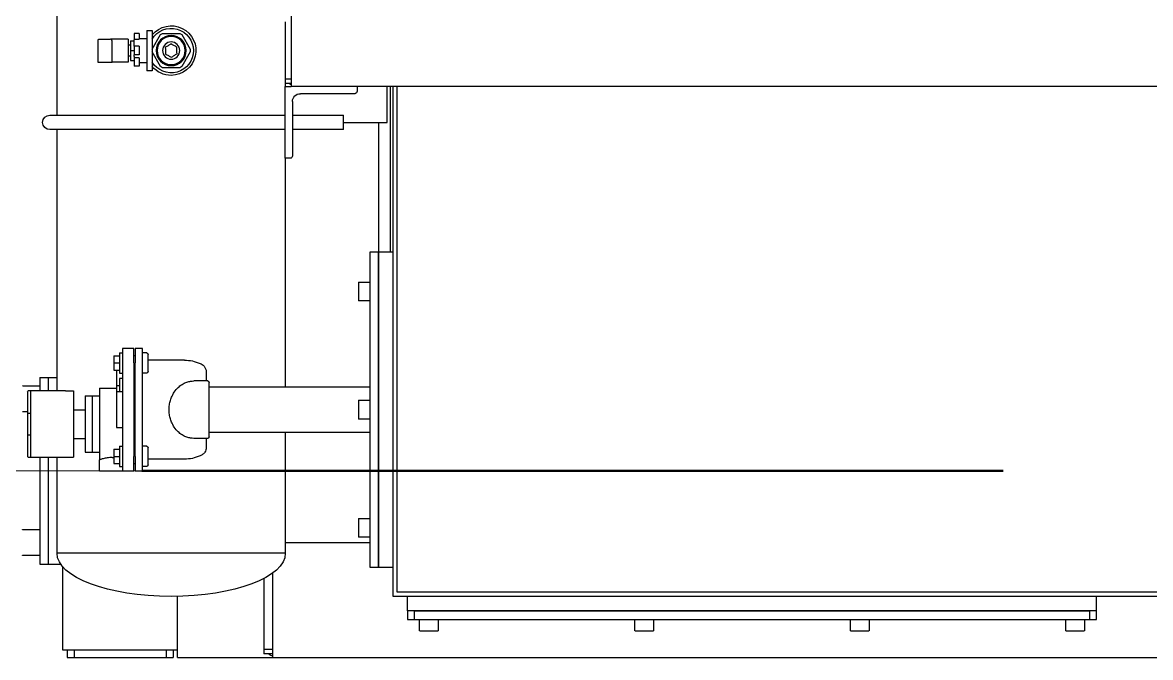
# Model space of a CAD drawing. Header units: millimetres. Extents: x 163705 to 1616509, y 81827 to 302547.
# Drawn here: x 899101 to 899887, y 145867 to 146309 of the extents above; entities that cross this region are included whole.
import ezdxf

# ---------------------------------------------------------------- set-up
doc = ezdxf.new("R2010")
doc.units = ezdxf.units.MM
doc.header["$LTSCALE"] = 10
doc.linetypes.add('ACAD_ISO02W100', pattern=[15, 12, -3])
doc.linetypes.add('CENTER2', pattern=[28.575, 19.05, -3.175, 3.175, -3.175])
doc.layers.add('1-中心线', color=1, linetype='CENTER2', lineweight=0)
doc.layers.add('1-设备轮廓', color=2, linetype='Continuous', lineweight=18)
doc.layers.add('1-隐线', color=8, linetype='Continuous')

# ---------------------------------------------------------------- blocks, each defined once
blk = doc.blocks.new('G$C8841F3B5')
for p, q in [((2913.88, 391.5), (2913.88, 1221.5)), ((2750.88, 461.5), (2750.88, 453.5)), ((2754.88, 456.5), (2754.88, 416.5)), ((2750.88, 453.5), (2750.88, 419.5)), ((2828.43, 448.5), (2826.96, 447.65)), ((2840.33, 448.5), (2828.43, 448.5)), ((2841.8, 447.65), (2840.33, 448.5)), ((2851.28, 450.5), (2847.68, 450.5)), ((2847.68, 450.5), (2847.68, 446.5)), ((2851.28, 450.5), (2851.28, 446.5)), ((2856.63, 448.5), (2856.63, 448)), ((2856.63, 448.5), (2860.13, 448.5)), ((2856.63, 448), (2856.63, 444.45)), ((2860.13, 448.5), (2860.13, 448)), ((2860.13, 448), (2860.13, 443.92)), ((2826.96, 447.65), (2821.04, 437.4)), ((2847.72, 437.4), (2841.8, 447.65)), ((2847.68, 445), (2847.34, 445)), ((2847.68, 446.5), (2847.68, 437.46)), ((2851.28, 446.5), (2851.28, 426.5)), ((2856.63, 445), (2851.28, 445)), ((2859.63, 444.45), (2856.63, 444.45)), ((2860.13, 439.5), (2860.13, 443.92)), ((2862.63, 443.4), (2860.13, 443.4)), ((2862.63, 443.4), (2862.63, 436.5)), ((2864.43, 440.5), (2862.63, 440.5)), ((2864.43, 444.45), (2864.43, 428.55)), ((2864.43, 444.45), (2866.27, 444.45)), ((2866.27, 444.45), (2876.58, 444.45)), ((2875.58, 428.55), (2875.58, 443.45)), ((2884.38, 444.45), (2876.58, 444.45)), ((2885.38, 443.45), (2885.38, 428.55)), ((2821.04, 437.4), (2821.04, 435.6)), ((2821.04, 435.6), (2826.96, 425.35)), ((2841.8, 425.35), (2847.72, 435.6)), ((2847.68, 435.54), (2847.68, 426.5)), ((2847.72, 437.4), (2847.72, 435.6)), ((2856.63, 439.5), (2860.13, 439.5)), ((2856.63, 439.5), (2856.63, 439)), ((2856.63, 439), (2856.63, 434)), ((2856.63, 434), (2856.63, 433.5)), ((2856.63, 433.5), (2860.13, 433.5)), ((2860.13, 439.5), (2860.13, 439)), ((2860.13, 439), (2860.13, 434)), ((2862.63, 436.5), (2860.13, 436.5)), ((2860.13, 434), (2860.13, 433.5)), ((2860.13, 432.32), (2860.13, 433.5)), ((2860.13, 432.32), (2860.13, 426.11)), ((2862.63, 436.5), (2862.63, 429.6)), ((2862.63, 432.5), (2864.43, 432.5)), ((2826.96, 425.35), (2828.43, 424.5)), ((2828.43, 424.5), (2840.33, 424.5)), ((2840.33, 424.5), (2841.8, 425.35)), ((2847.34, 428), (2847.68, 428)), ((2847.68, 426.5), (2847.68, 422.5)), ((2851.28, 428), (2856.63, 428)), ((2851.28, 426.5), (2851.28, 422.5)), ((2856.63, 431.43), (2859.63, 431.43)), ((2856.63, 431.43), (2856.63, 426.11)), ((2856.63, 426.11), (2856.63, 425.61)), ((2856.63, 425.61), (2860.13, 425.61)), ((2862.63, 429.6), (2860.13, 429.6)), ((2860.13, 426.11), (2860.13, 425.61)), ((2864.43, 428.55), (2866.27, 428.55)), ((2866.27, 428.55), (2875.41, 428.55)), ((2884.38, 428.55), (2876.58, 428.55)), ((2750.88, 419.5), (2750.88, 411.5)), ((2750.88, 416.5), (2754.88, 416.5)), ((2754.88, 416.5), (2754.88, 413.5)), ((2847.68, 422.5), (2851.28, 422.5)), ((2004.88, 411.5), (2750.88, 411.5)), ((2676.88, 59.5), (2676.88, 411.5)), ((2679.88, 56.5), (2679.88, 411.5)), ((2681.88, 411.5), (2681.88, 296.5)), ((2683.88, 386.5), (2683.88, 411.5)), ((2704.88, 411.5), (2704.88, 408.17)), ((2750.88, 413.5), (2754.88, 413.5)), ((2754.88, 411.5), (2750.88, 411.5)), ((2754.88, 413.5), (2754.88, 411.5)), ((2754.88, 361.5), (2754.88, 411.5)), ((2706.55, 406.5), (2744.38, 406.5)), ((2749.88, 401), (2749.88, 363.17)), ((2690.88, 386.5), (2683.88, 386.5)), ((2689.88, 386.5), (2689.88, 296.5)), ((2714.38, 386.5), (2690.88, 386.5)), ((2749.88, 391.5), (2714.38, 391.5)), ((2714.38, 381.5), (2714.38, 391.5)), ((2834.38, 391.5), (2754.88, 391.5)), ((2918.88, 391.5), (2834.38, 391.5)), ((2714.38, 381.5), (2749.88, 381.5)), ((2754.88, 381.5), (2834.38, 381.5)), ((2834.38, 381.5), (2918.88, 381.5)), ((2913.88, 199.5), (2913.88, 381.5)), ((2751.55, 361.5), (2754.88, 361.5)), ((2754.88, 361.5), (2754.88, 202.5)), ((2689.88, 296.5), (2679.88, 296.5)), ((2695.88, 296.5), (2689.88, 296.5)), ((2689.88, 76.5), (2689.88, 296.5)), ((2689.88, 296.5), (2689.88, 76.5)), ((2695.88, 76.5), (2695.88, 296.5)), ((2703.78, 275.27), (2695.88, 275.27)), ((2703.88, 275.17), (2703.88, 262.41)), ((2695.88, 262.27), (2703.78, 262.27)), ((2703.88, 262.41), (2703.88, 262.37)), ((2854.38, 229), (2859.38, 229)), ((2854.38, 219), (2854.38, 229)), ((2859.38, 229), (2859.38, 219)), ((2860.38, 219), (2860.38, 229)), ((2860.38, 229), (2868.38, 229)), ((2868.38, 229), (2868.38, 219)), ((2825.14, 221), (2850.38, 221)), ((2850.38, 213), (2850.38, 225)), ((2851.38, 226), (2854.38, 226)), ((2859.38, 224), (2860.38, 224)), ((2870.38, 226), (2868.38, 226)), ((2870.38, 226), (2870.38, 212)), ((2874.38, 224), (2870.38, 224)), ((2874.38, 224), (2874.38, 219)), ((2810.03, 212.82), (2809.88, 212.61)), ((2809.88, 206.5), (2809.88, 212.61)), ((2854.38, 154), (2854.38, 219)), ((2859.38, 154), (2859.38, 219)), ((2860.38, 219), (2860.38, 154)), ((2868.38, 219), (2868.38, 154)), ((2874.38, 219), (2870.38, 219)), ((2874.38, 214), (2870.38, 214)), ((2872.38, 214), (2872.38, 203.37)), ((2874.38, 219), (2874.38, 214)), ((2807.88, 167.5), (2807.88, 205.5)), ((2808.88, 206.5), (2818.53, 206.5)), ((2851.38, 212), (2854.38, 212)), ((2870.38, 212), (2868.38, 212)), ((2868.38, 208.15), (2870.38, 208.15)), ((2870.38, 208.15), (2870.38, 199)), ((2919.88, 209), (2913.88, 209)), ((2925.88, 209), (2919.88, 209)), ((2919.88, 199.5), (2919.88, 209)), ((2925.88, 209), (2925.88, 199.5)), ((2807.88, 202.5), (2695.88, 202.5)), ((2868.38, 199), (2872.38, 199)), ((2872.38, 203.37), (2870.38, 203.37)), ((2872.38, 203.37), (2872.38, 199)), ((2884.38, 201.5), (2872.38, 201.5)), ((2872.38, 199), (2872.38, 194)), ((2884.38, 201.5), (2884.38, 151.5)), ((2907.88, 199.5), (2902.38, 199.5)), ((2902.38, 199.5), (2902.38, 153.5)), ((2907.88, 199.5), (2932.38, 199.5)), ((2937.78, 203), (2925.88, 203)), ((2932.38, 199.5), (2932.38, 153.5)), ((2932.38, 199.5), (2933.88, 199.5)), ((2934.38, 199), (2934.38, 196.5)), ((2934.38, 196.5), (2934.38, 187.42)), ((2703.78, 193), (2695.88, 193)), ((2703.88, 192.9), (2703.88, 180.14)), ((2872.38, 194), (2872.38, 179)), ((2889.38, 196.1), (2884.38, 196.1)), ((2889.38, 196.1), (2889.38, 156.9)), ((2894.38, 196.1), (2889.38, 196.1)), ((2889.38, 196.1), (2889.38, 156.9)), ((2894.38, 196.1), (2894.38, 156.9)), ((2902.38, 186.5), (2894.38, 186.5)), ((2934.38, 184), (2932.38, 184)), ((2934.38, 187.42), (2934.38, 185.66)), ((2934.38, 185.66), (2934.38, 184)), ((2934.38, 185), (2937.78, 185)), ((2934.38, 184), (2934.38, 169)), ((2695.88, 180), (2703.78, 180)), ((2703.88, 180.14), (2703.88, 180.1)), ((2872.38, 174), (2868.38, 174)), ((2872.38, 179), (2872.38, 174)), ((2695.88, 170.5), (2807.88, 170.5)), ((2754.88, 170.5), (2754.88, 86.5)), ((2808.88, 166.5), (2818.53, 166.5)), ((2809.88, 160.39), (2809.88, 166.5)), ((2902.38, 166.5), (2894.38, 166.5)), ((2934.38, 169), (2932.38, 169)), ((2934.38, 169), (2934.38, 167.34)), ((2934.38, 167.34), (2934.38, 165.58)), ((2934.38, 165.58), (2934.38, 156.5)), ((2809.88, 160.39), (2810.05, 160.16)), ((2850.38, 148), (2850.38, 160)), ((2851.38, 161), (2854.38, 161)), ((2870.38, 161), (2868.38, 161)), ((2870.38, 161), (2870.38, 147)), ((2874.38, 159), (2870.38, 159)), ((2874.38, 159), (2874.38, 154)), ((2825.14, 152), (2850.38, 152)), ((2854.38, 144), (2854.38, 154)), ((2859.38, 154), (2859.38, 144)), ((2860.38, 144), (2860.38, 154)), ((2868.38, 154), (2868.38, 144)), ((2874.38, 154), (2870.38, 154)), ((2874.38, 154), (2874.38, 149)), ((2875.38, 153.18), (2874.38, 153.18)), ((2889.38, 156.9), (2884.38, 156.9)), ((2884.38, 144), (2884.38, 151.5)), ((2894.38, 156.9), (2889.38, 156.9)), ((2907.88, 153.5), (2902.38, 153.5)), ((2932.38, 153.5), (2907.88, 153.5)), ((2913.88, 86.5), (2913.88, 153.5)), ((2919.88, 79), (2919.88, 153.5)), ((2925.88, 153.5), (2925.88, 79)), ((2933.88, 153.5), (2932.38, 153.5)), ((2934.38, 156.5), (2934.38, 154)), ((2851.38, 147), (2854.38, 147)), ((2859.38, 144), (2854.38, 144)), ((2860.38, 149), (2859.38, 149)), ((2868.38, 144), (2860.38, 144)), ((2870.38, 147), (2868.38, 147)), ((2875.38, 144), (2868.38, 144)), ((2874.38, 149), (2870.38, 149)), ((2884.38, 144), (2875.38, 144)), ((2703.78, 110.73), (2695.88, 110.73)), ((2703.88, 110.63), (2703.88, 97.87)), ((2937.78, 103), (2925.88, 103)), ((2695.88, 97.73), (2703.78, 97.73)), ((2703.88, 97.87), (2703.88, 97.83)), ((2699.88, 94), (2695.88, 94)), ((2754.88, 94), (2699.88, 94)), ((2754.88, 86.5), (2913.88, 86.5)), ((2754.88, 86.5), (2913.88, 86.5)), ((2919.88, 79), (2911.36, 79)), ((2925.88, 79), (2919.88, 79)), ((2925.88, 85), (2937.78, 85)), ((2679.88, 76.5), (2689.88, 76.5)), ((2689.88, 76.5), (2695.88, 76.5)), ((2763.88, 72.63), (2763.88, 24)), ((2909.88, 19), (2909.88, 77.1)), ((2769.88, 68.96), (2769.88, 19.5)), ((1179.88, 56.5), (2679.88, 56.5)), ((1182.88, 59.5), (2676.88, 59.5)), ((2189.88, 46.5), (2189.88, 56.5)), ((2669.88, 46.5), (2669.88, 56.5)), ((2829.88, 22), (2829.88, 56.55)), ((2189.88, 40.5), (2189.88, 46.5)), ((2189.88, 46.5), (2669.88, 46.5)), ((2194.88, 40.5), (2189.88, 40.5)), ((2194.88, 46.5), (2194.88, 40.5)), ((2664.88, 46.5), (2194.88, 46.5)), ((2664.88, 40.5), (2194.88, 40.5)), ((2198.38, 40.5), (2198.38, 32.6)), ((2211.38, 32.6), (2211.38, 40.5)), ((2348.38, 40.5), (2348.38, 32.6)), ((2361.38, 32.6), (2361.38, 40.5)), ((2498.38, 40.5), (2498.38, 32.6)), ((2511.38, 32.6), (2511.38, 40.5)), ((2648.38, 40.5), (2648.38, 32.6)), ((2661.38, 32.6), (2661.38, 40.5)), ((2664.88, 40.5), (2664.88, 46.5)), ((2669.88, 40.5), (2664.88, 40.5)), ((2669.88, 46.5), (2669.88, 40.5)), ((2211.28, 32.5), (2198.48, 32.5)), ((2361.28, 32.5), (2348.48, 32.5)), ((2511.28, 32.5), (2498.48, 32.5)), ((2661.28, 32.5), (2648.48, 32.5)), ((2763.88, 24), (2763.88, 14)), ((2763.88, 19.5), (2769.88, 19.5)), ((2763.88, 16.5), (2769.88, 16.5)), ((2769.88, 19.5), (2769.88, 16.5)), ((2829.88, 14), (2829.88, 22)), ((2829.88, 19), (2837.88, 19)), ((2832.88, 19), (2832.88, 14)), ((2837.88, 19), (2901.88, 19)), ((2837.88, 19), (2837.88, 14)), ((2901.88, 19), (2909.88, 19)), ((2901.88, 19), (2901.88, 14)), ((2906.88, 19), (2906.88, 14)), ((2763.88, 14), (1544.88, 14)), ((2829.88, 14), (2763.88, 14)), ((2837.88, 14), (2832.88, 14)), ((2901.88, 14), (2837.88, 14)), ((2906.88, 14), (2901.88, 14))]:
    blk.add_line(p, q)
at = {"flags": 128}
for points in [[(2750.88, 412.57), (2751.32, 412.85), (2752.17, 413.5)], [(2763.88, 14.83), (2765.44, 15.69), (2766.49, 16.5)]]:
    blk.add_lwpolyline(points, dxfattribs=at)
for radius in [10.5, 9.8, 6]:
    blk.add_circle((2834.38, 436.5), radius)
for centre, radius, start, end in [((2834.38, 436.5), 17.25, 39.55492, 270), ((2834.38, 436.5), 15.5, 30.90004, 329.09996), ((2834.38, 436.5), 17.25, 270, 320.44508), ((2706.55, 408.17), 1.67, 180, 270), ((2744.38, 401), 5.5, 0, 90), ((2918.88, 386.5), 5, 270, 90), ((2751.55, 363.17), 1.67, 180, 270), ((2703.78, 275.17), 0.1, 0, 90), ((2703.78, 262.37), 0.1, 270, 0), ((2851.38, 225), 1, 90, 180), ((2851.38, 213), 1, 180, 270), ((2808.88, 205.5), 1, 90, 180), ((2933.88, 199), 0.5, 0, 90), ((2937.78, 202.9), 0.1, 0, 90), ((2703.78, 192.9), 0.1, 0, 90), ((2937.78, 185.1), 0.1, 270, 0), ((2703.78, 180.1), 0.1, 270, 0), ((2808.88, 167.5), 1, 180, 270), ((2851.38, 160), 1, 90, 180), ((2933.88, 154), 0.5, 270, 0), ((2851.38, 148), 1, 180, 270), ((2703.78, 110.63), 0.1, 0, 90), ((2937.78, 102.9), 0.1, 0, 90), ((2703.78, 97.83), 0.1, 270, 0), ((2937.78, 85.1), 0.1, 270, 0), ((2198.48, 32.6), 0.1, 180, 270), ((2211.28, 32.6), 0.1, 270, 0), ((2348.48, 32.6), 0.1, 180, 270), ((2361.28, 32.6), 0.1, 270, 0), ((2498.48, 32.6), 0.1, 180, 270), ((2511.28, 32.6), 0.1, 270, 0), ((2648.48, 32.6), 0.1, 180, 270), ((2661.28, 32.6), 0.1, 270, 0)]:
    blk.add_arc(centre, radius, start, end)
for major_axis, start_param, end_param in [((-79.5, 0), 0, 1.570796), ((79.5, 0), 4.712389, 6.283185)]:
    blk.add_ellipse((2834.38, 86.5), major_axis=major_axis, ratio=0.377358, start_param=start_param, end_param=end_param)
for points, knots in [([(2830.45, 438.92), (2831.13, 439.29), (2832.48, 440.02), (2833.84, 440.75), (2834.51, 441.12)], [0, 0, 0, 0, 0.4990673, 1, 1, 1, 1]), ([(2834.51, 441.12), (2835.17, 440.71), (2836.48, 439.91), (2837.79, 439.1), (2838.45, 438.69)], [0, 0, 0, 0, 0.499067, 1, 1, 1, 1]), ([(2859.63, 444.45), (2859.66, 444.45), (2859.73, 444.45), (2859.83, 444.41), (2859.92, 444.36), (2860.02, 444.27), (2860.11, 444.12), (2860.12, 443.98), (2860.13, 443.92)], [0, 0, 0, 0, 0.125356, 0.250369, 0.375773, 0.501235, 0.750965, 1, 1, 1, 1]), ([(2875.58, 443.45), (2875.59, 443.57), (2875.62, 443.82), (2875.8, 444.09), (2875.99, 444.27), (2876.17, 444.37), (2876.37, 444.44), (2876.51, 444.45), (2876.58, 444.45)], [0, 0, 0, 0, 0.249647, 0.499157, 0.624451, 0.749691, 0.874918, 1, 1, 1, 1]), ([(2885.38, 443.45), (2885.37, 443.57), (2885.34, 443.82), (2885.16, 444.09), (2884.97, 444.27), (2884.79, 444.37), (2884.59, 444.44), (2884.45, 444.45), (2884.38, 444.45)], [0, 0, 0, 0, 0.249696, 0.499185, 0.624467, 0.749788, 0.874869, 1, 1, 1, 1]), ([(2830.31, 434.31), (2830.34, 435.08), (2830.38, 436.62), (2830.43, 438.16), (2830.45, 438.92)], [0, 0, 0, 0, 0.500178, 1, 1, 1, 1]), ([(2834.25, 431.88), (2833.59, 432.29), (2832.28, 433.09), (2830.97, 433.9), (2830.31, 434.31)], [0, 0, 0, 0, 0.499067, 1, 1, 1, 1]), ([(2838.31, 434.08), (2837.64, 433.71), (2836.28, 432.98), (2834.92, 432.25), (2834.25, 431.88)], [0, 0, 0, 0, 0.4990673, 1, 1, 1, 1]), ([(2838.45, 438.69), (2838.42, 437.92), (2838.38, 436.38), (2838.33, 434.85), (2838.31, 434.08)], [0, 0, 0, 0, 0.499822, 1, 1, 1, 1]), ([(2860.13, 432.32), (2860.12, 432.13), (2860.09, 431.85), (2859.92, 431.56), (2859.79, 431.46), (2859.7, 431.43), (2859.65, 431.43), (2859.63, 431.43)], [0, 0, 0, 0, 0.498685, 0.748579, 0.874172, 0.937035, 1, 1, 1, 1]), ([(2876.58, 428.55), (2876.51, 428.55), (2876.36, 428.55), (2876.15, 428.55), (2875.97, 428.55), (2875.78, 428.55), (2875.61, 428.55), (2875.59, 428.55), (2875.58, 428.55)], [0, 0, 0, 0, 0.124806, 0.250059, 0.3754, 0.500545, 0.750283, 1, 1, 1, 1]), ([(2885.38, 428.55), (2885.37, 428.55), (2885.35, 428.55), (2885.18, 428.55), (2884.99, 428.55), (2884.81, 428.55), (2884.6, 428.55), (2884.45, 428.55), (2884.38, 428.55)], [0, 0, 0, 0, 0.249073, 0.498529, 0.623968, 0.749423, 0.873896, 1, 1, 1, 1]), ([(2825.14, 221), (2823.3, 220.91), (2819.64, 220.73), (2815.99, 219.37), (2814.16, 218.7)], [0, 0, 0, 0, 0.5024487, 1, 1, 1, 1]), ([(2814.16, 218.7), (2813.72, 218.48), (2812.72, 217.99), (2811.36, 216.78), (2810.22, 215.03), (2810.02, 213.59), (2809.92, 212.83)], [0, 0, 0, 0, 0.192179, 0.427735, 0.701748, 1, 1, 1, 1]), ([(2818.53, 166.5), (2819.3, 166.53), (2820.93, 166.61), (2823.48, 167.25), (2826.21, 168.46), (2829.01, 170.42), (2831.66, 173.23), (2833.67, 176.54), (2834.96, 179.96), (2835.67, 183.16), (2835.92, 186.5), (2835.67, 189.84), (2834.96, 193.04), (2833.67, 196.46), (2831.66, 199.77), (2829.01, 202.58), (2826.21, 204.54), (2823.48, 205.75), (2820.93, 206.39), (2819.3, 206.47), (2818.53, 206.5)], [0, 0, 0, 0, 0.048014, 0.101886, 0.161426, 0.225815, 0.293539, 0.362659, 0.40875, 0.454508, 0.5, 0.545492, 0.59125, 0.637341, 0.706461, 0.774185, 0.838574, 0.898114, 0.951986, 1, 1, 1, 1]), ([(2809.92, 160.17), (2809.97, 159.61), (2810.1, 158.42), (2810.93, 156.79), (2812.25, 155.3), (2813.52, 154.64), (2814.16, 154.3)], [0, 0, 0, 0, 0.214989, 0.45647, 0.721709, 1, 1, 1, 1]), ([(2814.16, 154.3), (2815.99, 153.63), (2819.64, 152.27), (2823.3, 152.09), (2825.14, 152)], [0, 0, 0, 0, 0.4975513, 1, 1, 1, 1]), ([(2875.38, 153.18), (2875.97, 153.16), (2877.16, 153.14), (2878.87, 152.93), (2880.43, 152.65), (2881.79, 152.32), (2882.91, 152), (2883.74, 151.73), (2884.28, 151.54), (2884.35, 151.51), (2884.38, 151.5)], [0, 0, 0, 0, 0.1249137, 0.2502491, 0.3750383, 0.5003653, 0.6253941, 0.7502207, 0.8754438, 1, 1, 1, 1])]:
    blk.add_open_spline(points, degree=3, knots=knots)
at = {"layer": '1-中心线'}
blk.add_line((2855.88, 144), (3120.88, 144), dxfattribs=at)

msp = doc.modelspace()

# ---------------------------------------------------------------- linework, layer by layer
at = {"layer": '1-设备轮廓', "color": 5, "linetype": 'ACAD_ISO02W100', "lineweight": 50, "ltscale": 5}
msp.add_lwpolyline([(878184.06, 145997.132), (918109.06, 145997.132)], dxfattribs=at)

# ---------------------------------------------------------------- block references
at = {"layer": '1-隐线', "xscale": -1}
msp.add_blockref('G$C8841F3B5', (902038.94, 145853.132), dxfattribs=at)

doc.saveas('drawing.dxf')
